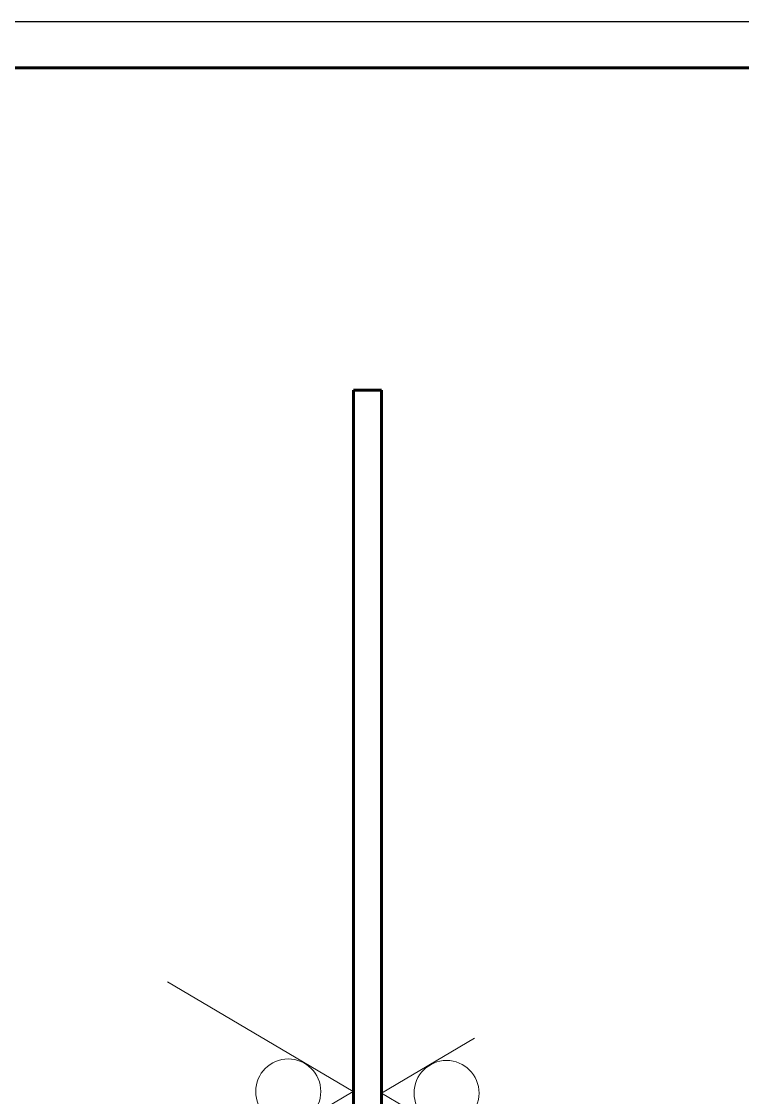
# Model space of a CAD drawing. Header units: millimetres. Extents: x 143 to 740, y 82 to 502.
# Drawn here: x 422 to 499.5, y 386.3 to 502 of the extents above; entities that cross this region are included whole.
import ezdxf

# ---------------------------------------------------------------- set-up
doc = ezdxf.new("R2010")
doc.units = ezdxf.units.MM
doc.header["$LTSCALE"] = 0.5
doc.layers.get('0').update_dxf_attribs({"lineweight": 60})
doc.layers.get('Defpoints').update_dxf_attribs({"color": 5})

# ---------------------------------------------------------------- blocks, each defined once
blk = doc.blocks.new('SW_SFSYMBOL_1')
at = {"color": 0, "linetype": 'Continuous', "lineweight": 0}
for q in [(5.8989, 6.4995), (-2.94945, 1.49975)]:
    blk.add_line((0, -3.5), q, dxfattribs=at)
blk.add_circle((0, 0), 1.75, dxfattribs=at)

msp = doc.modelspace()

# ---------------------------------------------------------------- linework, layer by layer
for p, q in [((734.51, 497.05), (162.51, 497.05)), ((460.69, 462.39), (457.69, 462.39)), ((457.69, 462.39), (457.69, 301.39)), ((460.69, 301.37), (460.69, 462.39))]:
    msp.add_line(p, q)
at = {"layer": 'Defpoints'}
msp.add_line((142.51, 502.05), (739.51, 502.05), dxfattribs=at)

# ---------------------------------------------------------------- block references
at = {"color": 7, "linetype": 'Continuous', "lineweight": 15, "xscale": 2, "yscale": 2, "zscale": 2}
for p, rotation in [((450.67, 386.98), 90), ((467.7, 386.81), 270)]:
    msp.add_blockref('SW_SFSYMBOL_1', p, dxfattribs=dict(at, rotation=rotation))

doc.saveas('drawing.dxf')
